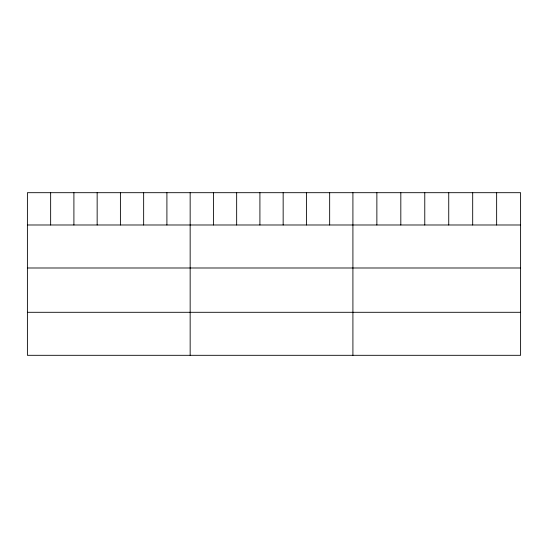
<?xml version="1.0" encoding="UTF-8"?>
<svg xmlns="http://www.w3.org/2000/svg" width="548" height="548" viewBox="0 0 548 548"><rect width="100%" height="100%" fill="white"/><g stroke="black" fill="none" stroke-linecap="round" stroke-linejoin="round"><path stroke-width="0.82" d="M520.6 224.988L520.6 355.31L27.4 355.31L27.4 192.691L520.6 192.691L520.6 224.988L27.4 224.988M27.4 267.993L520.6 267.993M27.4 312.298L520.6 312.298M496.646 192.691L496.646 224.988M472.691 192.691L472.691 224.988M448.737 192.691L448.737 224.988M424.775 192.691L424.775 224.988M400.821 192.691L400.821 224.988M376.866 192.691L376.866 224.988M352.912 192.691L352.912 355.31M329.663 192.691L329.663 224.988M306.407 192.691L306.407 224.988M283.158 192.691L283.158 224.988M259.91 192.691L259.91 224.988M236.661 192.691L236.661 224.988M213.405 192.691L213.405 224.988M190.156 192.691L190.156 355.31M166.907 192.691L166.907 224.988M143.651 192.691L143.651 224.988M120.402 192.691L120.402 224.988M97.154 192.691L97.154 224.988M73.905 192.691L73.905 224.988M50.649 192.691L50.649 224.988"/></g></svg>
